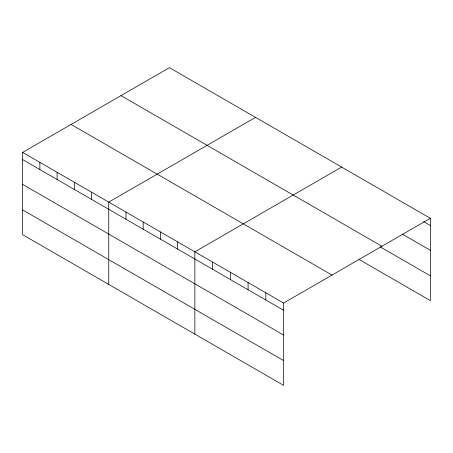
<?xml version="1.0" encoding="UTF-8"?>
<svg xmlns="http://www.w3.org/2000/svg" width="453" height="453" viewBox="0 0 453 453"><rect width="100%" height="100%" fill="white"/><g stroke="black" fill="none" stroke-linecap="round" stroke-linejoin="round"><path stroke-width="0.68" d="M22.65 152.401L283.572 303.04L283.572 385.344L22.65 234.705L22.65 152.401L169.428 67.656L430.35 218.295L430.35 300.599L359.382 259.626M255.532 117.367L108.754 202.112L108.754 284.416M341.636 167.078L194.858 251.823L194.858 334.127M283.572 303.04L430.35 218.295M423.617 221.619L430.35 225.503M402.207 234.037L430.35 250.288M120.991 95.623L381.913 246.262M380.18 246.857L430.35 275.82M71.087 124.433L332.009 275.073M22.65 159.609L283.572 310.248M22.65 184.388L283.572 335.027M22.65 209.92L283.572 360.56M265.826 292.797L265.826 300.005M248.085 282.553L248.085 289.761M230.345 272.31L230.345 279.518M212.599 262.066L212.599 269.275M177.638 241.879L177.638 249.088M160.419 231.936L160.419 239.144M143.193 221.993L143.193 229.201M125.974 212.055L125.974 219.263M91.534 192.168L91.534 199.377M74.315 182.225L74.315 189.433M57.089 172.282L57.089 179.49M39.87 162.338L39.87 169.547"/></g></svg>
